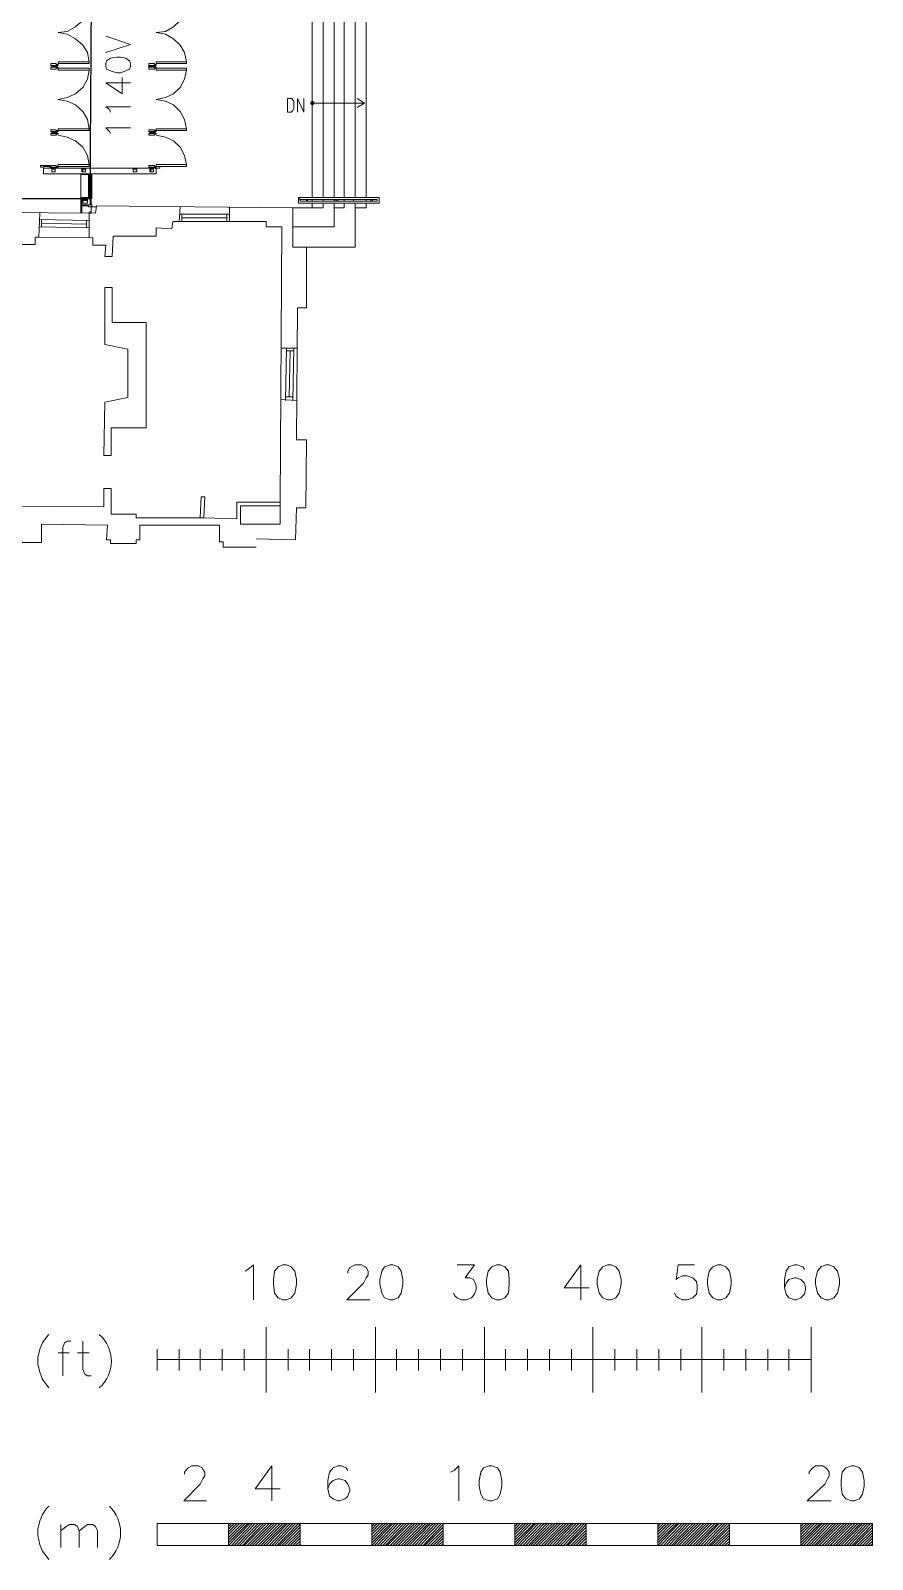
# Model space of a CAD drawing. Header units: metres. Extents: x 3 to 116, y 0 to 119.
# Drawn here: x 92.48 to 115.96, y 7.35 to 49.97 of the extents above; entities that cross this region are included whole.
import ezdxf

# ---------------------------------------------------------------- set-up
doc = ezdxf.new("R2010")
doc.units = ezdxf.units.M
doc.layers.add('Outside', color=7, linetype='Continuous')
doc.layers.add('PDF_Geometry', color=7, linetype='Continuous', transparency=0.8)

msp = doc.modelspace()

# ---------------------------------------------------------------- linework, layer by layer
at = {"layer": 'Outside'}
msp.add_lwpolyline([(48.27, 8.564), (48.27, 15.569), (50.419, 15.569), (50.419, 21.276), (53.563, 21.276), (53.591, 32.884), (48.727, 32.884), (48.781, 44.883), (65.998, 44.78), (65.998, 45.292), (94.139, 45.292), (94.19, 52.199), (97.925, 52.199), (97.823, 88.373), (92.232, 88.408)], dxfattribs=at)
at = {"layer": 'PDF_Geometry', "lineweight": 5}
for points in [[(101.532, 47.032), (101.532, 45.318), (101.532, 53.453), (100.33, 53.453)], [(100.33, 52.89), (100.944, 52.89), (100.944, 45.318)], [(100.33, 45.318), (100.33, 52.353), (100.637, 52.353), (100.637, 45.318)], [(101.225, 45.318), (101.225, 52.353), (100.944, 52.353)], [(101.532, 52.353), (101.839, 52.353), (101.839, 45.318)], [(94.113, 49.053), (93.244, 49.053), (93.244, 49.104), (94.113, 49.104), (94.113, 49.053), (94.113, 49.104), (94.062, 49.36), (93.934, 49.564), (93.73, 49.743), (93.499, 49.871), (93.244, 49.922), (93.499, 49.948), (93.73, 50.076), (93.934, 50.255), (94.062, 50.46), (94.113, 50.715), (94.113, 50.767), (94.113, 50.715), (93.244, 50.715), (93.244, 50.767), (94.113, 50.767)], [(96.825, 49.053), (95.981, 49.053), (95.981, 49.104), (96.825, 49.104), (96.825, 49.053), (96.825, 49.104), (96.774, 49.36), (96.646, 49.564), (96.467, 49.743), (96.237, 49.871), (95.981, 49.922), (96.237, 49.948), (96.467, 50.076), (96.646, 50.255), (96.774, 50.46), (96.825, 50.715), (96.825, 50.767), (96.825, 50.715), (95.981, 50.715), (95.981, 50.767), (96.825, 50.767)], [(94.574, 49.36), (95.265, 49.59), (94.574, 49.82)], [(93.244, 49.027), (93.244, 49.001), (93.244, 49.027), (93.192, 49.027), (93.192, 49.053), (93.039, 49.053), (93.039, 49.001), (93.244, 49.001)], [(93.244, 49.053), (93.244, 49.104)], [(94.599, 48.899), (94.574, 48.976), (94.599, 48.899), (94.702, 48.848), (94.881, 48.797), (94.983, 48.797), (95.137, 48.848), (95.239, 48.899), (95.265, 48.976), (95.265, 49.053), (95.239, 49.129), (95.137, 49.206), (94.983, 49.232), (94.881, 49.232), (94.702, 49.206), (94.599, 49.129), (94.574, 49.053), (94.574, 48.976)], [(95.981, 49.053), (95.981, 49.104)], [(93.218, 48.976), (93.09, 48.976), (93.218, 48.976), (93.218, 49.001), (93.09, 49.001), (93.09, 48.95), (93.065, 48.95), (93.09, 48.95), (93.09, 49.001), (93.065, 49.001), (93.065, 48.95)], [(93.218, 48.95), (93.218, 49.001), (93.218, 48.95)], [(94.113, 47.185), (93.244, 47.185), (93.244, 47.236), (94.113, 47.236), (94.113, 47.185), (94.113, 47.236), (94.062, 47.492), (93.934, 47.722), (93.73, 47.901), (93.499, 48.004), (93.244, 48.055), (93.499, 48.106), (93.73, 48.208), (93.934, 48.387), (94.062, 48.618), (94.113, 48.874), (94.113, 48.925), (94.113, 48.874), (93.244, 48.874), (93.244, 48.925), (94.113, 48.925)], [(93.244, 48.925), (93.244, 48.874)], [(95.034, 48.669), (95.034, 48.208), (94.574, 48.515), (95.265, 48.515)], [(95.776, 49.001), (95.776, 48.95)], [(95.802, 48.976), (95.93, 48.976), (95.93, 49.001), (95.802, 49.001), (95.802, 48.95), (95.802, 49.001), (95.802, 48.95), (95.955, 48.95), (95.955, 49.001), (95.93, 49.001), (95.93, 48.95)], [(95.981, 48.925), (95.981, 48.874)], [(96.825, 47.236), (96.774, 47.492), (96.646, 47.722), (96.467, 47.901), (96.237, 48.004), (95.981, 48.055), (96.237, 48.106), (96.467, 48.208), (96.646, 48.387), (96.774, 48.618), (96.825, 48.874)], [(101.532, 47.185), (101.532, 48.822)], [(94.702, 47.697), (94.676, 47.773), (94.574, 47.85), (95.265, 47.85)], [(99.921, 47.697), (99.921, 48.08), (100.1, 47.697), (100.1, 48.08)], [(100.279, 47.953), (101.788, 47.953)], [(100.381, 47.953), (100.381, 47.978), (100.33, 48.004), (100.304, 47.978), (100.304, 47.927), (100.33, 47.901), (100.381, 47.927), (100.381, 47.978), (100.381, 47.927), (100.356, 47.978), (100.33, 48.004), (100.356, 47.901), (100.33, 47.901), (100.33, 47.978), (100.304, 47.978), (100.33, 47.901), (100.304, 47.927), (100.304, 47.978)], [(101.583, 47.825), (101.788, 47.953), (101.583, 48.08)], [(93.218, 47.108), (93.09, 47.108), (93.218, 47.108), (93.218, 47.134), (93.09, 47.134), (93.09, 47.108), (93.065, 47.108), (93.09, 47.108), (93.09, 47.159), (93.065, 47.159), (93.065, 47.108)], [(93.218, 47.108), (93.218, 47.159), (93.218, 47.108)], [(93.244, 47.185), (93.244, 47.236)], [(93.244, 47.057), (93.499, 47.006), (93.73, 46.904), (93.934, 46.725), (94.062, 46.494), (94.113, 46.239), (94.113, 46.187), (94.113, 46.239), (93.244, 46.239), (93.244, 46.187), (94.113, 46.187)], [(94.676, 47.159), (94.702, 47.108), (94.676, 47.159), (94.574, 47.262), (95.265, 47.262)], [(95.981, 47.236), (95.981, 47.185), (95.981, 47.159), (95.981, 47.185), (95.93, 47.185), (95.93, 47.211), (95.776, 47.211), (95.776, 47.159), (95.981, 47.159)], [(95.802, 47.108), (95.93, 47.108), (95.93, 47.134), (95.802, 47.134), (95.802, 47.108), (95.802, 47.159), (95.802, 47.108), (95.955, 47.108), (95.955, 47.159), (95.93, 47.159), (95.93, 47.108)], [(95.981, 47.057), (96.237, 47.006), (96.467, 46.904), (96.646, 46.725), (96.774, 46.494), (96.825, 46.239), (96.825, 46.187), (96.825, 46.239), (95.981, 46.239), (95.981, 46.187), (96.825, 46.187)], [(94.19, 45.983), (95.981, 45.983), (95.981, 46.136), (92.834, 46.136), (92.834, 45.983), (93.883, 45.983), (93.883, 45.957), (93.883, 45.983), (94.19, 45.983), (94.19, 45.932), (94.165, 45.932), (94.165, 45.957), (94.113, 45.957), (94.113, 45.932), (94.088, 45.932), (94.088, 45.957), (93.883, 45.957), (93.883, 44.883)], [(95.776, 46.162), (95.776, 46.136), (93.218, 46.136), (93.244, 46.239), (93.244, 46.187), (93.244, 46.162), (93.244, 46.187), (93.192, 46.187), (93.192, 46.213), (93.039, 46.213), (93.039, 46.162), (93.244, 46.162)], [(93.167, 46.162), (93.167, 46.136), (93.09, 46.136), (93.167, 46.111), (93.167, 46.136), (93.167, 46.034), (93.065, 46.034), (93.09, 46.034), (93.065, 46.034), (93.065, 46.111), (93.09, 46.136), (93.065, 46.111), (93.167, 46.111), (93.167, 46.034), (93.065, 46.034), (93.065, 46.111), (93.09, 46.111)], [(93.09, 46.136), (93.09, 46.162)], [(93.244, 46.187), (93.244, 46.162), (93.218, 46.136), (93.218, 46.162), (93.218, 46.136)], [(94.011, 46.136), (93.934, 46.136), (94.011, 46.111), (94.011, 46.136), (94.011, 46.034), (93.909, 46.034), (93.934, 46.034), (93.909, 46.034), (93.909, 46.111), (93.934, 46.136), (93.909, 46.111), (94.011, 46.111), (94.011, 46.034), (93.934, 46.034), (93.934, 46.111)], [(95.367, 46.136), (95.444, 46.136), (95.444, 46.111), (95.444, 46.136), (95.444, 46.034), (95.341, 46.034), (95.367, 46.034), (95.341, 46.034), (95.341, 46.111), (95.367, 46.136), (95.341, 46.111), (95.444, 46.111), (95.444, 46.034), (95.341, 46.034), (95.341, 46.111), (95.367, 46.111)], [(95.981, 46.136), (96.083, 46.136), (96.083, 46.187), (95.93, 46.187), (95.93, 46.213), (95.776, 46.213), (95.776, 46.162), (95.981, 46.162), (95.981, 46.136), (95.827, 46.136), (95.904, 46.111), (95.904, 46.136), (95.904, 46.034), (95.802, 46.034), (95.827, 46.034), (95.802, 46.034), (95.802, 46.111), (95.827, 46.111), (95.827, 46.136), (95.827, 46.111), (95.802, 46.111), (95.904, 46.111), (95.904, 46.034), (95.827, 46.034), (95.827, 46.111)], [(95.827, 46.162), (95.827, 46.136)], [(95.904, 46.162), (95.904, 46.136)], [(95.981, 46.187), (95.981, 46.239)], [(94.165, 45.343), (94.165, 45.932), (94.113, 45.932), (94.113, 45.343), (94.088, 45.343), (94.088, 45.932)], [(94.19, 45.932), (94.19, 45.343)], [(94.062, 45.241), (94.062, 45.164), (94.062, 45.266), (93.934, 45.266), (93.934, 45.164), (94.062, 45.164), (94.062, 45.241), (93.934, 45.241), (93.934, 45.164), (94.062, 45.164)], [(94.165, 45.113), (94.165, 45.292), (94.139, 45.292), (94.139, 45.113)], [(99.997, 45.266), (102.146, 45.266), (102.146, 45.215), (99.997, 45.215), (99.997, 45.266), (99.946, 45.318), (102.197, 45.318), (102.197, 45.164), (99.946, 45.164), (99.946, 45.318)], [(100.202, 45.266), (100.202, 45.241), (100.202, 45.266), (100.176, 45.266), (100.176, 45.215), (100.202, 45.215), (100.202, 45.241)], [(100.33, 45.266), (100.33, 45.215)], [(100.637, 45.215), (100.637, 45.266)], [(100.944, 45.266), (100.944, 45.215)], [(101.225, 45.215), (101.225, 45.266)], [(101.481, 45.266), (101.481, 45.215)], [(101.839, 45.215), (101.839, 45.266)], [(81.194, 44.524), (81.194, 44.32), (84.853, 44.294), (84.853, 44.499), (84.955, 44.499), (83.727, 44.499), (83.727, 44.959), (94.292, 44.883), (94.318, 45.087), (99.793, 45.036)], [(92.732, 44.883), (92.706, 44.218), (92.604, 44.218), (92.604, 44.013), (91.658, 44.013), (91.658, 44.218), (91.555, 44.218), (91.555, 44.908)], [(92.604, 44.218), (94.216, 44.192), (94.216, 43.987), (94.574, 43.987), (94.548, 43.68), (94.753, 43.68), (94.779, 44.243), (95.981, 44.243), (95.981, 44.473), (96.416, 44.448), (96.441, 44.652), (96.62, 44.652), (96.646, 45.062)], [(93.883, 45.113), (93.883, 45.087), (93.883, 45.113), (94.19, 45.113), (94.19, 45.062), (94.088, 45.062), (94.088, 45.087), (93.883, 45.087)], [(94.113, 44.192), (94.113, 44.883)], [(94.165, 45.087), (94.165, 44.883), (94.165, 45.087)], [(94.165, 45.087), (94.165, 45.087)], [(94.19, 45.062), (94.318, 45.062)], [(96.646, 44.857), (98.028, 44.857)], [(96.697, 44.857), (96.697, 44.652)], [(97.951, 44.652), (97.951, 44.857), (97.951, 44.755), (96.697, 44.755)], [(99.435, 36.824), (99.486, 44.499), (99.051, 44.499), (99.051, 44.652), (98.028, 44.652), (98.028, 45.062)], [(101.532, 45.164), (101.532, 43.936), (99.793, 43.936), (100.176, 43.936), (100.176, 42.248), (99.921, 42.248), (99.895, 38.564), (100.176, 38.564), (100.151, 36.671), (99.895, 36.671), (99.869, 35.775), (98.769, 35.801)], [(100.944, 45.164), (100.944, 44.499), (99.793, 44.499)], [(100.637, 45.036), (100.637, 45.164), (100.637, 45.036), (99.793, 45.036), (99.793, 43.936)], [(100.33, 45.036), (100.33, 45.164)], [(100.944, 45.036), (101.225, 45.036), (101.225, 45.164)], [(101.839, 45.164), (101.839, 45.036), (101.532, 45.036)], [(92.706, 44.704), (94.113, 44.678)], [(92.706, 44.499), (94.113, 44.473)], [(92.783, 44.704), (92.783, 44.499)], [(94.037, 44.473), (94.037, 44.678), (94.037, 44.576), (92.783, 44.601)], [(96.62, 44.652), (98.028, 44.652)], [(99.46, 41.122), (99.921, 41.122)], [(99.614, 41.122), (99.588, 39.664), (99.588, 39.766), (99.793, 39.766)], [(99.818, 41.045), (99.614, 41.045), (99.716, 41.045), (99.69, 39.766)], [(99.793, 39.664), (99.818, 41.122)], [(99.895, 39.664), (99.46, 39.689)], [(86.72, 35.724), (86.72, 35.826), (86.72, 35.724), (87.436, 35.724), (87.436, 35.826), (87.539, 35.826), (87.539, 36.44), (87.436, 36.44), (87.436, 36.747), (94.523, 36.696), (94.523, 37.208), (94.727, 37.208), (94.727, 36.492), (95.418, 36.492), (95.418, 36.389), (97.311, 36.389), (98.232, 36.364), (98.232, 36.824), (99.435, 36.824), (99.435, 36.722), (98.335, 36.722), (98.335, 36.21), (99.435, 36.21), (99.435, 36.722)], [(94.702, 35.775), (94.599, 35.775), (94.625, 36.185), (92.783, 36.21), (92.783, 35.699), (92.067, 35.699), (92.067, 36.21), (90.174, 36.21), (90.174, 35.699), (89.483, 35.724), (89.483, 36.21), (87.539, 36.236)], [(98.769, 35.571), (97.848, 35.571), (97.848, 35.724), (97.746, 35.724), (97.746, 36.185), (95.52, 36.185), (95.52, 35.775), (95.418, 35.775), (95.418, 35.673), (94.702, 35.673), (94.702, 35.775), (94.702, 35.673)], [(98.539, 15.437), (98.462, 15.386), (98.539, 15.437), (98.693, 15.565), (98.693, 14.593)], [(101.328, 15.386), (101.328, 15.335), (101.328, 15.386), (101.379, 15.488), (101.532, 15.565), (101.711, 15.565), (101.814, 15.514), (101.839, 15.488), (101.89, 15.386), (101.89, 15.284), (101.839, 15.207), (101.763, 15.054), (101.302, 14.593), (101.942, 14.593)], [(104.372, 15.565), (104.858, 15.565), (104.602, 15.207), (104.73, 15.207), (104.832, 15.156), (104.858, 15.105), (104.909, 14.977), (104.909, 14.874), (104.858, 14.747), (104.781, 14.644), (104.628, 14.593), (104.5, 14.593), (104.372, 14.644), (104.321, 14.695), (104.27, 14.772)], [(107.826, 14.593), (107.826, 15.565), (107.365, 14.926), (108.056, 14.926)], [(110.435, 14.772), (110.486, 14.695), (110.537, 14.644), (110.665, 14.593), (110.793, 14.593), (110.947, 14.644), (111.049, 14.747), (111.075, 14.874), (111.075, 14.977), (111.049, 15.105), (110.947, 15.207), (110.793, 15.258), (110.665, 15.258), (110.537, 15.207), (110.486, 15.156), (110.537, 15.565), (110.998, 15.565)], [(114.017, 15.514), (114.068, 15.437), (114.017, 15.514), (113.863, 15.565), (113.786, 15.565), (113.633, 15.514), (113.556, 15.386), (113.505, 15.156), (113.505, 14.926), (113.556, 14.747), (113.633, 14.644), (113.786, 14.593), (113.837, 14.593), (113.965, 14.644), (114.068, 14.747), (114.093, 14.874), (114.093, 14.926), (114.068, 15.054), (113.965, 15.156), (113.837, 15.207), (113.786, 15.207), (113.633, 15.156), (113.556, 15.054), (113.505, 14.926)], [(99.051, 12.009), (99.051, 13.826)], [(102.095, 12.009), (102.095, 13.826)], [(105.139, 13.826), (105.139, 12.009)], [(108.158, 13.826), (108.158, 12.009)], [(111.202, 12.009), (111.202, 13.826)], [(114.247, 12.009), (114.247, 13.826)], [(92.988, 12.137), (92.911, 12.239), (92.809, 12.367), (92.732, 12.572), (92.681, 12.802), (92.681, 12.981), (92.732, 13.212), (92.809, 13.391), (92.911, 13.544), (92.988, 13.621)], [(93.499, 13.442), (93.602, 13.442), (93.499, 13.442), (93.423, 13.391), (93.372, 13.263), (93.372, 12.47)], [(93.934, 13.442), (93.934, 12.649), (93.986, 12.521), (94.062, 12.47), (94.165, 12.47)], [(93.244, 13.109), (93.551, 13.109)], [(94.113, 13.109), (93.781, 13.109)], [(96.007, 13.212), (96.007, 12.623)], [(114.247, 12.93), (96.007, 12.93)], [(96.62, 12.623), (96.62, 13.212)], [(97.209, 13.212), (97.209, 12.623)], [(97.823, 12.623), (97.823, 13.212)], [(98.437, 13.212), (98.437, 12.623)], [(99.665, 13.212), (99.665, 12.623)], [(100.253, 12.623), (100.253, 13.212)], [(100.867, 13.212), (100.867, 12.623)], [(101.481, 12.623), (101.481, 13.212)], [(102.684, 13.212), (102.684, 12.623)], [(103.298, 12.623), (103.298, 13.212)], [(103.911, 13.212), (103.911, 12.623)], [(104.525, 12.623), (104.525, 13.212)], [(105.728, 13.212), (105.728, 12.623)], [(106.342, 12.623), (106.342, 13.212)], [(106.956, 13.212), (106.956, 12.623)], [(107.57, 12.623), (107.57, 13.212)], [(108.772, 13.212), (108.772, 12.623)], [(109.386, 12.623), (109.386, 13.212)], [(110, 13.212), (110, 12.623)], [(110.614, 12.623), (110.614, 13.212)], [(111.816, 12.623), (111.816, 13.212)], [(112.43, 13.212), (112.43, 12.623)], [(113.044, 12.623), (113.044, 13.212)], [(113.633, 13.212), (113.633, 12.623)], [(96.774, 9.732), (96.774, 9.784), (96.825, 9.86), (96.876, 9.911), (96.979, 9.963), (97.158, 9.963), (97.26, 9.911), (97.286, 9.86), (97.337, 9.784), (97.337, 9.681), (97.286, 9.604), (97.209, 9.451), (96.748, 8.99), (97.388, 8.99)], [(99.435, 9.323), (98.744, 9.323), (99.204, 9.963), (99.204, 8.99)], [(101.276, 9.911), (101.328, 9.835), (101.276, 9.911), (101.149, 9.963), (101.046, 9.963), (100.918, 9.911), (100.816, 9.784), (100.765, 9.553), (100.765, 9.323), (100.816, 9.118), (100.918, 9.042), (101.046, 8.99), (101.097, 8.99), (101.251, 9.042), (101.328, 9.118), (101.379, 9.272), (101.379, 9.323), (101.328, 9.451), (101.251, 9.553), (101.097, 9.604), (101.046, 9.604), (100.918, 9.553), (100.816, 9.451), (100.765, 9.323)], [(104.193, 9.784), (104.295, 9.835), (104.423, 9.963), (104.423, 8.99)], [(114.196, 9.784), (114.196, 9.732), (114.196, 9.784), (114.247, 9.86), (114.298, 9.911), (114.375, 9.963), (114.579, 9.963), (114.656, 9.911), (114.707, 9.86), (114.758, 9.784), (114.758, 9.681), (114.707, 9.604), (114.631, 9.451), (114.144, 8.99), (114.81, 8.99)], [(92.988, 7.353), (92.911, 7.456), (92.809, 7.583), (92.732, 7.763), (92.681, 8.018), (92.681, 8.197), (92.732, 8.428), (92.809, 8.607), (92.911, 8.76), (92.988, 8.837)], [(93.32, 7.686), (93.32, 8.325)], [(93.32, 8.146), (93.474, 8.274), (93.551, 8.325), (93.704, 8.325), (93.781, 8.274), (93.832, 8.146), (93.832, 7.686)], [(93.832, 8.146), (93.986, 8.274), (94.062, 8.325), (94.216, 8.325), (94.292, 8.274), (94.344, 8.146), (94.344, 7.686)], [(113.965, 8.351), (115.961, 8.351), (115.961, 7.737), (96.007, 7.737), (96.007, 8.351), (98.002, 8.351), (98.002, 7.737), (98.59, 8.351), (98.667, 8.351), (98.079, 7.737), (98.155, 7.737), (98.744, 8.351), (98.821, 8.351), (98.232, 7.737), (98.309, 7.737), (98.897, 8.351), (98.974, 8.351), (98.386, 7.737), (98.437, 7.737), (99.051, 8.351), (99.128, 8.351), (98.514, 7.737), (98.59, 7.737), (99.204, 8.351), (99.281, 8.351), (98.667, 7.737), (98.744, 7.737), (99.358, 8.351), (99.435, 8.351), (98.821, 7.737), (98.897, 7.737), (99.511, 8.351), (99.588, 8.351), (98.974, 7.737), (99.051, 7.737), (99.639, 8.351), (99.716, 8.351), (99.128, 7.737), (99.204, 7.737), (99.793, 8.351), (99.869, 8.351), (99.281, 7.737), (99.358, 7.737), (99.946, 8.351), (99.997, 8.325), (99.409, 7.737), (99.486, 7.737), (99.997, 8.249), (99.997, 8.172), (99.562, 7.737), (99.639, 7.737), (99.997, 8.095), (99.997, 8.018), (99.716, 7.737), (99.793, 7.737), (99.997, 7.942), (99.997, 7.865), (99.869, 7.737), (99.946, 7.737), (99.997, 7.788)], [(98.002, 7.814), (98.539, 8.351), (98.462, 8.351), (98.002, 7.89), (98.002, 7.967), (98.386, 8.351), (98.309, 8.351), (98.002, 8.044), (98.002, 8.121), (98.232, 8.351), (98.155, 8.351), (98.002, 8.197), (98.002, 8.274), (98.079, 8.351), (98.002, 8.351), (99.997, 8.351), (99.997, 7.737)], [(99.997, 8.351), (101.993, 8.351), (101.993, 7.737)], [(101.993, 8.351), (103.988, 8.351), (103.988, 7.737)], [(102.3, 8.351), (101.993, 8.044), (101.993, 7.967), (102.377, 8.351), (102.453, 8.351), (101.993, 7.89), (101.993, 7.814), (102.53, 8.351)], [(102.811, 8.351), (102.223, 7.737), (102.146, 7.737), (102.735, 8.351), (102.658, 8.351), (102.07, 7.737), (101.993, 7.737), (102.581, 8.351)], [(102.07, 8.351), (101.993, 8.274)], [(101.993, 8.121), (102.223, 8.351), (102.146, 8.351), (101.993, 8.197)], [(101.993, 8.351), (101.993, 8.351)], [(102.811, 7.737), (103.425, 8.351), (103.349, 8.351), (102.735, 7.737), (102.658, 7.737), (103.272, 8.351), (103.195, 8.351), (102.581, 7.737), (102.504, 7.737), (103.118, 8.351), (103.042, 8.351), (102.428, 7.737), (102.377, 7.737), (102.965, 8.351), (102.888, 8.351), (102.3, 7.737)], [(103.477, 7.737), (103.988, 8.249), (103.988, 8.325), (103.425, 7.737), (103.349, 7.737), (103.937, 8.351), (103.86, 8.351), (103.272, 7.737), (103.195, 7.737), (103.784, 8.351), (103.707, 8.351), (103.118, 7.737), (103.042, 7.737), (103.63, 8.351), (103.579, 8.351), (102.965, 7.737), (102.888, 7.737), (103.502, 8.351)], [(103.937, 7.737), (103.988, 7.788), (103.988, 7.865), (103.86, 7.737), (103.784, 7.737), (103.988, 7.942), (103.988, 8.018), (103.707, 7.737), (103.63, 7.737), (103.988, 8.095), (103.988, 8.172), (103.553, 7.737)], [(103.988, 8.351), (105.984, 8.351), (105.984, 7.737)], [(105.984, 8.351), (107.979, 8.351), (107.979, 7.737)], [(105.984, 8.274), (106.06, 8.351), (106.137, 8.351), (105.984, 8.197), (105.984, 8.121), (106.214, 8.351), (106.291, 8.351), (105.984, 8.044), (105.984, 7.967), (106.367, 8.351), (106.444, 8.351), (105.984, 7.89), (105.984, 7.814), (106.521, 8.351), (106.572, 8.351), (105.984, 7.737), (106.06, 7.737), (106.649, 8.351)], [(107.698, 7.737), (107.979, 8.018), (107.979, 8.095), (107.621, 7.737), (107.544, 7.737), (107.979, 8.172), (107.979, 8.249), (107.467, 7.737), (107.416, 7.737), (107.979, 8.325), (107.928, 8.351), (107.34, 7.737), (107.263, 7.737), (107.851, 8.351), (107.774, 8.351), (107.186, 7.737), (107.109, 7.737), (107.698, 8.351), (107.621, 8.351), (107.033, 7.737), (106.956, 7.737), (107.57, 8.351), (107.493, 8.351), (106.879, 7.737), (106.802, 7.737), (107.416, 8.351), (107.34, 8.351), (106.726, 7.737), (106.649, 7.737), (107.263, 8.351), (107.186, 8.351), (106.572, 7.737), (106.495, 7.737), (107.109, 8.351), (107.033, 8.351), (106.419, 7.737), (106.367, 7.737), (106.956, 8.351), (106.879, 8.351), (106.291, 7.737), (106.214, 7.737), (106.802, 8.351), (106.726, 8.351), (106.137, 7.737)], [(107.979, 8.351), (109.975, 8.351), (109.975, 7.737)], [(109.975, 8.351), (111.97, 8.351), (111.97, 7.737)], [(109.975, 8.274), (110.051, 8.351), (110.128, 8.351), (109.975, 8.197), (109.975, 8.121), (110.205, 8.351), (110.282, 8.351), (109.975, 8.044), (109.975, 7.967), (110.358, 8.351), (110.435, 8.351), (109.975, 7.89), (109.975, 7.814), (110.512, 8.351), (110.563, 8.351), (109.975, 7.737), (110.051, 7.737), (110.64, 8.351)], [(111.689, 7.737), (111.97, 8.018), (111.97, 8.095), (111.612, 7.737), (111.535, 7.737), (111.97, 8.172), (111.97, 8.249), (111.458, 7.737), (111.407, 7.737), (111.97, 8.325), (111.919, 8.351), (111.33, 7.737), (111.254, 7.737), (111.842, 8.351), (111.765, 8.351), (111.177, 7.737), (111.1, 7.737), (111.689, 8.351), (111.637, 8.351), (111.023, 7.737), (110.947, 7.737), (111.561, 8.351), (111.484, 8.351), (110.87, 7.737), (110.793, 7.737), (111.407, 8.351), (111.33, 8.351), (110.716, 7.737), (110.64, 7.737), (111.254, 8.351), (111.177, 8.351), (110.563, 7.737), (110.486, 7.737), (111.1, 8.351), (111.023, 8.351), (110.409, 7.737), (110.358, 7.737), (110.947, 8.351), (110.87, 8.351), (110.282, 7.737), (110.205, 7.737), (110.793, 8.351), (110.716, 8.351), (110.128, 7.737)], [(111.97, 8.351), (113.965, 8.351), (113.965, 7.737)], [(113.965, 8.274), (114.042, 8.351), (114.119, 8.351), (113.965, 8.197), (113.965, 8.121), (114.196, 8.351), (114.272, 8.351), (113.965, 8.044), (113.965, 7.967), (114.349, 8.351), (114.426, 8.351), (113.965, 7.89), (113.965, 7.814), (114.503, 8.351), (114.554, 8.351), (113.965, 7.737), (114.042, 7.737), (114.631, 8.351)], [(115.679, 7.737), (115.961, 8.018), (115.961, 8.095), (115.603, 7.737), (115.526, 7.737), (115.961, 8.172), (115.961, 8.249), (115.449, 7.737), (115.398, 7.737), (115.961, 8.325), (115.91, 8.351), (115.321, 7.737), (115.245, 7.737), (115.833, 8.351), (115.756, 8.351), (115.168, 7.737), (115.091, 7.737), (115.679, 8.351), (115.628, 8.351), (115.014, 7.737), (114.938, 7.737), (115.551, 8.351), (115.475, 8.351), (114.861, 7.737), (114.784, 7.737), (115.398, 8.351), (115.321, 8.351), (114.707, 7.737), (114.631, 7.737), (115.245, 8.351), (115.168, 8.351), (114.554, 7.737), (114.477, 7.737), (115.091, 8.351), (115.014, 8.351), (114.4, 7.737), (114.349, 7.737), (114.938, 8.351), (114.861, 8.351), (114.272, 7.737), (114.196, 7.737), (114.784, 8.351), (114.707, 8.351), (114.119, 7.737)], [(107.851, 7.737), (107.979, 7.865), (107.979, 7.942), (107.774, 7.737)], [(107.928, 7.737), (107.979, 7.788)], [(111.842, 7.737), (111.97, 7.865), (111.97, 7.942), (111.765, 7.737)], [(111.919, 7.737), (111.97, 7.788)], [(115.833, 7.737), (115.961, 7.865), (115.961, 7.942), (115.756, 7.737)], [(115.91, 7.737), (115.961, 7.788)]]:
    msp.add_lwpolyline(points, dxfattribs=at)
for points in [[(95.981, 49.001), (95.981, 49.027), (95.93, 49.027), (95.93, 49.053), (95.776, 49.053), (95.776, 49.001)], [(93.244, 48.95), (93.244, 48.925), (93.192, 48.925), (93.192, 48.899), (93.039, 48.899), (93.039, 48.95)], [(95.981, 48.95), (95.981, 48.925), (95.93, 48.925), (95.93, 48.899), (95.776, 48.899), (95.776, 48.95)], [(95.981, 48.874), (95.981, 48.925), (96.825, 48.925), (96.825, 48.874)], [(99.639, 47.697), (99.742, 47.697), (99.793, 47.748), (99.818, 47.799), (99.818, 48.004), (99.793, 48.029), (99.767, 48.08), (99.639, 48.08)], [(93.244, 47.159), (93.244, 47.185), (93.192, 47.185), (93.192, 47.211), (93.039, 47.211), (93.039, 47.159)], [(93.244, 47.108), (93.244, 47.083), (93.192, 47.083), (93.192, 47.057), (93.039, 47.057), (93.039, 47.108)], [(95.981, 47.108), (95.981, 47.083), (95.93, 47.083), (95.93, 47.057), (95.776, 47.057), (95.776, 47.108)], [(96.825, 47.185), (96.825, 47.236), (95.981, 47.236), (95.981, 47.185)], [(92.834, 46.187), (92.834, 46.162), (92.758, 46.162), (92.758, 46.213), (93.013, 46.213), (93.013, 46.187)], [(93.039, 46.136), (93.039, 46.187), (93.013, 46.187), (93.013, 46.136)], [(93.883, 45.318), (93.883, 45.292), (94.19, 45.292), (94.19, 45.343), (94.165, 45.343), (94.165, 45.318), (94.113, 45.318), (94.113, 45.343), (94.088, 45.343), (94.088, 45.318)], [(93.909, 45.292), (93.909, 45.113)], [(101.046, 45.241), (101.046, 45.266), (101.021, 45.266), (100.995, 45.241), (101.021, 45.215), (101.046, 45.215)], [(102.018, 45.241), (101.993, 45.266), (101.967, 45.266), (101.967, 45.215), (101.993, 45.215)], [(93.909, 44.883), (93.909, 45.087)], [(94.165, 44.883), (94.165, 44.934), (94.113, 44.908), (94.113, 44.883)], [(94.548, 39.613), (94.523, 38.129), (94.727, 38.129), (94.727, 38.896), (95.7, 38.896), (95.7, 41.838), (94.753, 41.838), (94.753, 42.81), (94.548, 42.81), (94.548, 41.224), (95.188, 41.096), (95.188, 39.741)], [(97.234, 36.978), (97.209, 36.389), (97.311, 36.389), (97.337, 36.978)], [(99.511, 15.565), (99.614, 15.565), (99.742, 15.514), (99.844, 15.386), (99.895, 15.156), (99.895, 15.028), (99.844, 14.772), (99.742, 14.644), (99.614, 14.593), (99.511, 14.593), (99.383, 14.644), (99.281, 14.772), (99.255, 15.028), (99.255, 15.156), (99.281, 15.386), (99.383, 15.514)], [(102.504, 15.565), (102.581, 15.565), (102.735, 15.514), (102.811, 15.386), (102.863, 15.156), (102.863, 15.028), (102.811, 14.772), (102.735, 14.644), (102.581, 14.593), (102.504, 14.593), (102.351, 14.644), (102.274, 14.772), (102.223, 15.028), (102.223, 15.156), (102.274, 15.386), (102.351, 15.514)], [(105.472, 15.565), (105.574, 15.565), (105.702, 15.514), (105.805, 15.386), (105.83, 15.156), (105.83, 15.028), (105.805, 14.772), (105.702, 14.644), (105.574, 14.593), (105.472, 14.593), (105.344, 14.644), (105.242, 14.772), (105.191, 15.028), (105.191, 15.156), (105.242, 15.386), (105.344, 15.514)], [(108.567, 15.565), (108.67, 15.565), (108.798, 15.514), (108.9, 15.386), (108.951, 15.156), (108.951, 15.028), (108.9, 14.772), (108.798, 14.644), (108.67, 14.593), (108.567, 14.593), (108.44, 14.644), (108.337, 14.772), (108.286, 15.028), (108.286, 15.156), (108.337, 15.386), (108.44, 15.514)], [(111.637, 15.565), (111.74, 15.565), (111.868, 15.514), (111.97, 15.386), (112.021, 15.156), (112.021, 15.028), (111.97, 14.772), (111.868, 14.644), (111.74, 14.593), (111.637, 14.593), (111.509, 14.644), (111.407, 14.772), (111.356, 15.028), (111.356, 15.156), (111.407, 15.386), (111.509, 15.514)], [(114.656, 15.565), (114.758, 15.565), (114.886, 15.514), (114.989, 15.386), (115.04, 15.156), (115.04, 15.028), (114.989, 14.772), (114.886, 14.644), (114.758, 14.593), (114.656, 14.593), (114.528, 14.644), (114.426, 14.772), (114.375, 15.028), (114.375, 15.156), (114.426, 15.386), (114.528, 15.514)], [(105.267, 9.963), (105.344, 9.963), (105.498, 9.911), (105.574, 9.784), (105.626, 9.553), (105.626, 9.4), (105.574, 9.17), (105.498, 9.042), (105.344, 8.99), (105.267, 8.99), (105.114, 9.042), (105.037, 9.17), (104.986, 9.4), (104.986, 9.553), (105.037, 9.784), (105.114, 9.911)], [(115.372, 9.963), (115.449, 9.963), (115.603, 9.911), (115.679, 9.784), (115.731, 9.553), (115.731, 9.4), (115.679, 9.17), (115.603, 9.042), (115.449, 8.99), (115.372, 8.99), (115.219, 9.042), (115.117, 9.17), (115.091, 9.4), (115.091, 9.553), (115.117, 9.784), (115.219, 9.911)]]:
    msp.add_lwpolyline(points, close=True, dxfattribs=at)
for centre, radius, start, end in [((93.749, 12.879), 0.983, 311.0241, 48.9759), ((93.95, 8.095), 1.038, 314.3759, 45.6241)]:
    msp.add_arc(centre, radius, start, end, dxfattribs=at)

doc.saveas('drawing.dxf')
